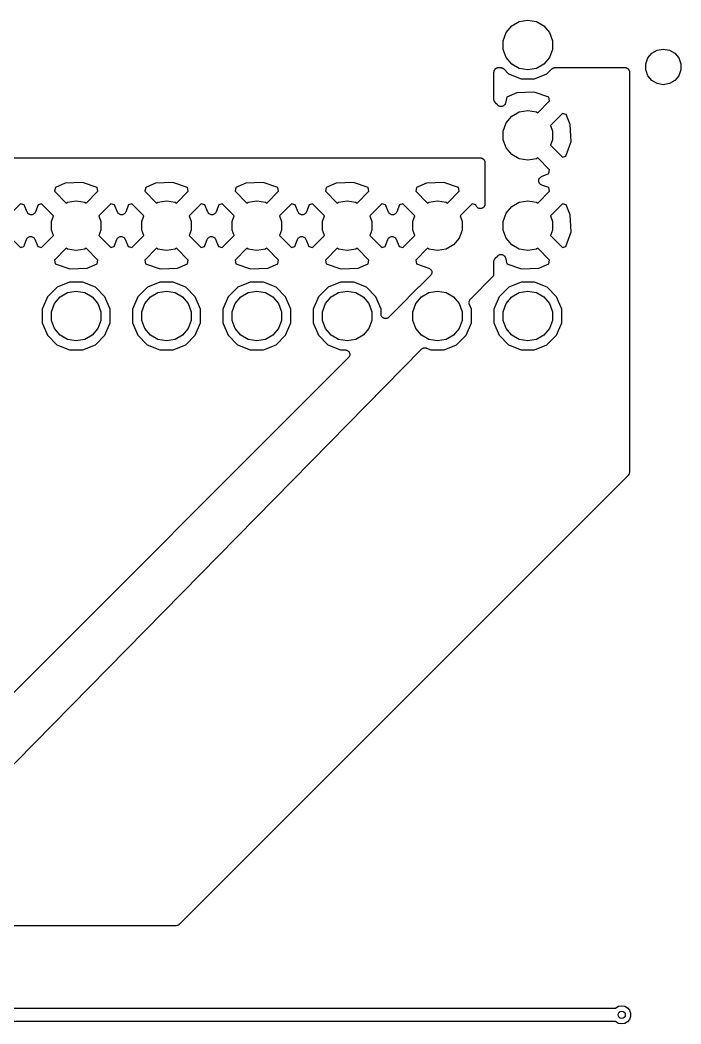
# Model space of a CAD drawing. Extents: x 25 to 346, y -457 to -16.
# Drawn here: x 88.28 to 106.86, y -402.81 to -374.58 of the extents above; entities that cross this region are included whole.
import ezdxf

# ---------------------------------------------------------------- set-up
doc = ezdxf.new("R2010")
doc.units = 0
doc.header["$MEASUREMENT"] = 0
doc.layers.add('BLACK', color=7, linetype='CONTINUOUS')

msp = doc.modelspace()

# ---------------------------------------------------------------- linework, layer by layer
at = {"layer": 'Black'}
for p, q in [((101.945, -374.934), (102.102, -374.748)), ((102.102, -374.748), (102.313, -374.626)), ((102.313, -374.626), (102.552, -374.584)), ((102.552, -374.584), (102.792, -374.626)), ((102.792, -374.626), (103.003, -374.748)), ((103.003, -374.748), (103.16, -374.934)), ((101.862, -375.163), (101.945, -374.934)), ((103.16, -374.934), (103.243, -375.163)), ((101.862, -375.407), (101.862, -375.163)), ((103.243, -375.163), (103.243, -375.407)), ((106.191, -375.428), (106.362, -375.398)), ((106.362, -375.398), (106.534, -375.428)), ((101.945, -375.636), (101.862, -375.407)), ((102.102, -375.822), (101.945, -375.636)), ((103.16, -375.636), (103.003, -375.822)), ((103.243, -375.407), (103.16, -375.636)), ((105.868, -375.813), (105.928, -375.649)), ((105.928, -375.649), (106.04, -375.516)), ((106.04, -375.516), (106.191, -375.428)), ((106.534, -375.428), (106.685, -375.516)), ((106.685, -375.516), (106.797, -375.649)), ((106.797, -375.649), (106.857, -375.813)), ((101.624, -375.975), (101.63, -375.965)), ((101.63, -375.965), (101.638, -375.958)), ((101.638, -375.958), (101.645, -375.95)), ((101.645, -375.95), (101.655, -375.944)), ((101.655, -375.944), (101.663, -375.937)), ((101.663, -375.937), (101.674, -375.933)), ((101.674, -375.933), (101.684, -375.928)), ((101.684, -375.928), (101.695, -375.926)), ((101.695, -375.926), (101.705, -375.922)), ((101.705, -375.922), (101.716, -375.922)), ((101.716, -375.922), (101.727, -375.92)), ((101.727, -375.92), (101.788, -375.92)), ((101.788, -375.92), (101.793, -375.921)), ((101.793, -375.921), (101.799, -375.92)), ((101.799, -375.92), (101.815, -375.925)), ((101.815, -375.925), (101.831, -375.928)), ((101.831, -375.928), (101.836, -375.93)), ((101.836, -375.93), (101.842, -375.932)), ((101.842, -375.932), (101.855, -375.941)), ((101.855, -375.941), (101.869, -375.95)), ((101.869, -375.95), (101.873, -375.954)), ((101.873, -375.954), (101.878, -375.957)), ((101.878, -375.957), (102.012, -376.092)), ((102.313, -375.944), (102.102, -375.822)), ((102.552, -375.986), (102.313, -375.944)), ((102.792, -375.944), (102.552, -375.986)), ((103.003, -375.822), (102.792, -375.944)), ((103.091, -376.093), (103.227, -375.957)), ((103.227, -375.957), (103.232, -375.954)), ((103.232, -375.954), (103.236, -375.95)), ((103.236, -375.95), (103.25, -375.941)), ((103.25, -375.941), (103.264, -375.932)), ((103.264, -375.932), (103.269, -375.93)), ((103.269, -375.93), (103.274, -375.928)), ((103.274, -375.928), (103.29, -375.925)), ((103.29, -375.925), (103.306, -375.92)), ((103.306, -375.92), (103.312, -375.921)), ((103.312, -375.921), (103.317, -375.92)), ((103.317, -375.92), (105.283, -375.92)), ((105.283, -375.92), (105.294, -375.922)), ((105.294, -375.922), (105.305, -375.922)), ((105.305, -375.922), (105.315, -375.926)), ((105.315, -375.926), (105.326, -375.928)), ((105.326, -375.928), (105.336, -375.933)), ((105.336, -375.933), (105.346, -375.937)), ((105.346, -375.937), (105.355, -375.944)), ((105.355, -375.944), (105.365, -375.95)), ((105.365, -375.95), (105.372, -375.958)), ((105.372, -375.958), (105.38, -375.965)), ((105.38, -375.965), (105.386, -375.975)), ((105.868, -375.987), (105.868, -375.813)), ((106.857, -375.813), (106.857, -375.987)), ((101.6, -376.047), (101.602, -376.036)), ((101.6, -376.82), (101.6, -376.047)), ((101.602, -376.025), (101.606, -376.015)), ((101.602, -376.036), (101.602, -376.025)), ((101.606, -376.015), (101.608, -376.004)), ((101.608, -376.004), (101.613, -375.994)), ((101.613, -375.994), (101.617, -375.983)), ((101.617, -375.983), (101.624, -375.975)), ((102.012, -376.092), (102.362, -376.237)), ((102.362, -376.237), (102.741, -376.238)), ((102.741, -376.238), (103.091, -376.093)), ((105.386, -375.975), (105.393, -375.983)), ((105.393, -375.983), (105.397, -375.994)), ((105.397, -375.994), (105.402, -376.004)), ((105.402, -376.004), (105.404, -376.015)), ((105.404, -376.015), (105.408, -376.025)), ((105.408, -376.025), (105.408, -376.036)), ((105.408, -376.036), (105.41, -376.047)), ((105.41, -376.047), (105.41, -387.297)), ((105.928, -376.151), (105.868, -375.987)), ((106.04, -376.284), (105.928, -376.151)), ((106.797, -376.151), (106.685, -376.284)), ((106.857, -375.987), (106.797, -376.151)), ((106.191, -376.372), (106.04, -376.284)), ((106.362, -376.402), (106.191, -376.372)), ((106.534, -376.372), (106.362, -376.402)), ((106.685, -376.284), (106.534, -376.372)), ((101.966, -376.748), (101.921, -376.923)), ((102.244, -376.633), (101.966, -376.748)), ((102.727, -376.607), (102.244, -376.633)), ((103.14, -376.753), (102.727, -376.607)), ((103.166, -376.853), (103.14, -376.753)), ((101.601, -376.825), (101.6, -376.82)), ((101.6, -376.831), (101.601, -376.825)), ((101.605, -376.847), (101.6, -376.831)), ((101.608, -376.863), (101.605, -376.847)), ((101.61, -376.868), (101.608, -376.863)), ((101.612, -376.874), (101.61, -376.868)), ((101.621, -376.887), (101.612, -376.874)), ((101.63, -376.902), (101.621, -376.887)), ((101.634, -376.905), (101.63, -376.902)), ((101.637, -376.91), (101.634, -376.905)), ((101.708, -376.981), (101.637, -376.91)), ((101.709, -376.981), (101.708, -376.981)), ((101.708, -376.981), (101.708, -376.981)), ((101.726, -376.993), (101.709, -376.981)), ((101.744, -377.006), (101.726, -376.993)), ((101.745, -377.006), (101.744, -377.006)), ((101.766, -377.012), (101.745, -377.006)), ((101.745, -377.006), (101.745, -377.006)), ((101.787, -377.017), (101.766, -377.012)), ((101.788, -377.017), (101.787, -377.017)), ((101.787, -377.017), (101.787, -377.017)), ((101.809, -377.015), (101.788, -377.017)), ((101.831, -377.013), (101.809, -377.015)), ((101.832, -377.013), (101.831, -377.013)), ((101.831, -377.013), (101.831, -377.013)), ((101.851, -377.004), (101.832, -377.013)), ((101.871, -376.995), (101.851, -377.004)), ((101.887, -376.979), (101.871, -376.994)), ((101.871, -376.994), (101.871, -376.995)), ((101.871, -376.995), (101.871, -376.995)), ((101.902, -376.964), (101.887, -376.979)), ((101.911, -376.943), (101.902, -376.963)), ((101.902, -376.963), (101.902, -376.963)), ((101.902, -376.963), (101.902, -376.964)), ((101.921, -376.924), (101.911, -376.943)), ((101.921, -376.923), (101.921, -376.923)), ((101.921, -376.923), (101.921, -376.924)), ((102.83, -377.188), (103.166, -376.853)), ((101.945, -377.474), (102.102, -377.288)), ((102.102, -377.288), (102.313, -377.166)), ((102.313, -377.166), (102.552, -377.124)), ((102.552, -377.124), (102.792, -377.166)), ((102.792, -377.166), (102.83, -377.188)), ((103.525, -377.212), (103.187, -377.55)), ((103.629, -377.239), (103.525, -377.212)), ((103.744, -377.516), (103.629, -377.239)), ((101.862, -377.703), (101.945, -377.474)), ((103.187, -377.55), (103.243, -377.703)), ((103.77, -377.999), (103.744, -377.516)), ((101.862, -377.947), (101.862, -377.703)), ((103.243, -377.703), (103.243, -377.947)), ((101.945, -378.176), (101.862, -377.947)), ((102.102, -378.362), (101.945, -378.176)), ((103.243, -377.947), (103.187, -378.1)), ((103.187, -378.1), (103.525, -378.438)), ((103.625, -378.412), (103.77, -377.999)), ((75.3771, -378.46), (101.219, -378.46)), ((101.219, -378.46), (101.23, -378.462)), ((101.23, -378.462), (101.241, -378.462)), ((101.241, -378.462), (101.251, -378.466)), ((101.251, -378.466), (101.262, -378.468)), ((101.262, -378.468), (101.272, -378.473)), ((101.272, -378.473), (101.282, -378.477)), ((101.282, -378.477), (101.291, -378.484)), ((101.291, -378.484), (101.301, -378.49)), ((101.301, -378.49), (101.308, -378.498)), ((101.308, -378.498), (101.316, -378.505)), ((101.316, -378.505), (101.322, -378.515)), ((102.313, -378.484), (102.102, -378.362)), ((102.552, -378.526), (102.313, -378.484)), ((102.792, -378.484), (102.552, -378.526)), ((102.83, -378.462), (102.792, -378.484)), ((103.166, -378.797), (102.83, -378.462)), ((103.525, -378.438), (103.625, -378.412)), ((101.322, -378.515), (101.329, -378.523)), ((101.329, -378.523), (101.333, -378.534)), ((101.333, -378.534), (101.338, -378.544)), ((101.338, -378.544), (101.34, -378.555)), ((101.34, -378.555), (101.344, -378.565)), ((101.344, -378.565), (101.344, -378.576)), ((101.344, -378.576), (101.346, -378.587)), ((101.346, -378.587), (101.346, -379.761)), ((102.859, -379.082), (102.865, -379.064)), ((102.865, -379.064), (102.871, -379.044)), ((102.871, -379.044), (102.873, -379.043)), ((102.873, -379.041), (102.886, -379.025)), ((102.873, -379.043), (102.873, -379.041)), ((102.886, -379.025), (102.898, -379.01)), ((102.898, -379.01), (102.9, -379.008)), ((102.9, -379.008), (102.901, -379.007)), ((102.901, -379.007), (102.918, -378.997)), ((102.918, -378.997), (102.935, -378.986)), ((102.935, -378.986), (103.139, -378.902)), ((103.139, -378.902), (103.166, -378.797)), ((89.2665, -379.288), (89.2392, -379.393)), ((89.5439, -379.173), (89.2665, -379.288)), ((90.0267, -379.147), (89.5439, -379.173)), ((90.4396, -379.293), (90.0267, -379.147)), ((90.4658, -379.393), (90.4396, -379.293)), ((91.8065, -379.288), (91.7792, -379.393)), ((92.0839, -379.173), (91.8065, -379.288)), ((92.5667, -379.147), (92.0839, -379.173)), ((92.9796, -379.293), (92.5667, -379.147)), ((93.0058, -379.393), (92.9796, -379.293)), ((94.3465, -379.288), (94.3192, -379.393)), ((94.6239, -379.173), (94.3465, -379.288)), ((95.1067, -379.147), (94.6239, -379.173)), ((95.5196, -379.293), (95.1067, -379.147)), ((95.5458, -379.393), (95.5196, -379.293)), ((96.8865, -379.288), (96.8592, -379.393)), ((97.1639, -379.173), (96.8865, -379.288)), ((97.6467, -379.147), (97.1639, -379.173)), ((98.0596, -379.293), (97.6467, -379.147)), ((98.0858, -379.393), (98.0596, -379.293)), ((99.4265, -379.288), (99.3992, -379.393)), ((99.7039, -379.173), (99.4265, -379.288)), ((100.187, -379.147), (99.7039, -379.173)), ((100.6, -379.293), (100.187, -379.147)), ((100.626, -379.393), (100.6, -379.293)), ((102.858, -379.087), (102.859, -379.085)), ((102.859, -379.107), (102.858, -379.087)), ((102.859, -379.085), (102.859, -379.082)), ((102.859, -379.127), (102.859, -379.107)), ((102.86, -379.129), (102.859, -379.127)), ((102.86, -379.131), (102.86, -379.129)), ((102.868, -379.149), (102.86, -379.131)), ((102.875, -379.168), (102.868, -379.149)), ((102.876, -379.169), (102.875, -379.168)), ((102.877, -379.171), (102.876, -379.169)), ((102.89, -379.186), (102.877, -379.171)), ((102.903, -379.201), (102.89, -379.186)), ((102.905, -379.202), (102.903, -379.201)), ((102.907, -379.204), (102.905, -379.202)), ((102.924, -379.213), (102.907, -379.204)), ((102.942, -379.223), (102.924, -379.213)), ((103.14, -379.293), (102.942, -379.223)), ((103.166, -379.393), (103.14, -379.293)), ((89.2392, -379.393), (89.5747, -379.728)), ((90.1303, -379.728), (90.4658, -379.393)), ((91.7792, -379.393), (92.1147, -379.728)), ((92.6703, -379.728), (93.0058, -379.393)), ((94.3192, -379.393), (94.6547, -379.728)), ((95.2103, -379.728), (95.5458, -379.393)), ((96.8592, -379.393), (97.1947, -379.728)), ((97.7503, -379.728), (98.0858, -379.393)), ((99.3992, -379.393), (99.7347, -379.728)), ((100.29, -379.728), (100.626, -379.393)), ((102.83, -379.728), (103.166, -379.393)), ((88.285, -379.752), (87.9471, -380.09)), ((88.3891, -379.779), (88.285, -379.752)), ((88.4733, -379.982), (88.3891, -379.779)), ((88.7801, -379.778), (88.7104, -379.976)), ((88.88, -379.752), (88.7801, -379.778)), ((89.2179, -380.09), (88.88, -379.752)), ((89.5747, -379.728), (89.6127, -379.706)), ((89.6127, -379.706), (89.8525, -379.664)), ((89.8525, -379.664), (90.0923, -379.706)), ((90.0923, -379.706), (90.1303, -379.728)), ((90.825, -379.752), (90.4871, -380.09)), ((90.9291, -379.779), (90.825, -379.752)), ((91.0133, -379.982), (90.9291, -379.779)), ((91.3201, -379.778), (91.2504, -379.976)), ((91.42, -379.752), (91.3201, -379.778)), ((91.7579, -380.09), (91.42, -379.752)), ((92.1147, -379.728), (92.1527, -379.706)), ((92.1527, -379.706), (92.3925, -379.664)), ((92.3925, -379.664), (92.6323, -379.706)), ((92.6323, -379.706), (92.6703, -379.728)), ((93.365, -379.752), (93.0271, -380.09)), ((93.4691, -379.779), (93.365, -379.752)), ((93.5533, -379.982), (93.4691, -379.779)), ((93.8601, -379.778), (93.7904, -379.976)), ((93.96, -379.752), (93.8601, -379.778)), ((94.2979, -380.09), (93.96, -379.752)), ((94.6547, -379.728), (94.6927, -379.706)), ((94.6927, -379.706), (94.9325, -379.664)), ((94.9325, -379.664), (95.1723, -379.706)), ((95.1723, -379.706), (95.2103, -379.728)), ((95.905, -379.752), (95.5671, -380.09)), ((96.0091, -379.779), (95.905, -379.752)), ((96.0933, -379.982), (96.0091, -379.779)), ((96.4001, -379.778), (96.3304, -379.976)), ((96.5, -379.752), (96.4001, -379.778)), ((96.8379, -380.09), (96.5, -379.752)), ((97.1947, -379.728), (97.2327, -379.706)), ((97.2327, -379.706), (97.4725, -379.664)), ((97.4725, -379.664), (97.7123, -379.706)), ((97.7123, -379.706), (97.7503, -379.728)), ((98.445, -379.752), (98.1071, -380.09)), ((98.5491, -379.779), (98.445, -379.752)), ((98.6333, -379.982), (98.5491, -379.779)), ((98.9401, -379.778), (98.8704, -379.976)), ((99.04, -379.752), (98.9401, -379.778)), ((99.3779, -380.09), (99.04, -379.752)), ((99.7347, -379.728), (99.7727, -379.706)), ((99.7727, -379.706), (100.012, -379.664)), ((100.012, -379.664), (100.252, -379.706)), ((100.252, -379.706), (100.29, -379.728)), ((100.985, -379.752), (100.647, -380.09)), ((101.089, -379.779), (100.985, -379.752)), ((101.102, -379.809), (101.089, -379.779)), ((101.112, -379.826), (101.102, -379.809)), ((101.122, -379.842), (101.112, -379.826)), ((101.124, -379.844), (101.122, -379.842)), ((101.125, -379.846), (101.124, -379.844)), ((101.141, -379.858), (101.125, -379.846)), ((101.155, -379.871), (101.141, -379.858)), ((101.158, -379.872), (101.155, -379.871)), ((101.16, -379.873), (101.158, -379.872)), ((101.179, -379.879), (101.16, -379.873)), ((101.197, -379.886), (101.179, -379.879)), ((101.2, -379.886), (101.197, -379.886)), ((101.202, -379.887), (101.2, -379.886)), ((101.222, -379.886), (101.202, -379.887)), ((101.241, -379.886), (101.222, -379.886)), ((101.244, -379.885), (101.241, -379.886)), ((101.246, -379.885), (101.244, -379.885)), ((101.264, -379.877), (101.246, -379.885)), ((101.282, -379.871), (101.264, -379.877)), ((101.285, -379.869), (101.282, -379.871)), ((101.287, -379.868), (101.285, -379.869)), ((101.301, -379.855), (101.287, -379.868)), ((101.316, -379.842), (101.301, -379.855)), ((101.318, -379.84), (101.316, -379.842)), ((101.32, -379.838), (101.318, -379.84)), ((101.329, -379.821), (101.32, -379.838)), ((101.338, -379.804), (101.329, -379.821)), ((101.339, -379.801), (101.338, -379.804)), ((101.34, -379.799), (101.339, -379.801)), ((101.343, -379.78), (101.34, -379.799)), ((101.346, -379.761), (101.343, -379.78)), ((101.945, -380.014), (102.102, -379.828)), ((102.102, -379.828), (102.313, -379.706)), ((102.313, -379.706), (102.552, -379.664)), ((102.552, -379.664), (102.792, -379.706)), ((102.792, -379.706), (102.83, -379.728)), ((103.525, -379.752), (103.187, -380.09)), ((103.629, -379.779), (103.525, -379.752)), ((103.744, -380.056), (103.629, -379.779)), ((88.484, -379.999), (88.4733, -379.982)), ((88.4942, -380.016), (88.484, -379.999)), ((88.4959, -380.018), (88.4942, -380.016)), ((88.497, -380.019), (88.4959, -380.018)), ((88.5129, -380.032), (88.497, -380.019)), ((88.5283, -380.044), (88.5129, -380.032)), ((88.5303, -380.045), (88.5283, -380.044)), ((88.532, -380.046), (88.5303, -380.045)), ((88.5511, -380.052), (88.532, -380.046)), ((88.5699, -380.059), (88.5511, -380.052)), ((88.572, -380.059), (88.5699, -380.059)), ((88.5741, -380.06), (88.572, -380.059)), ((88.594, -380.059), (88.5741, -380.06)), ((88.614, -380.058), (88.594, -380.059)), ((88.616, -380.058), (88.614, -380.058)), ((88.6181, -380.058), (88.616, -380.058)), ((88.6366, -380.05), (88.6181, -380.058)), ((88.6553, -380.043), (88.6366, -380.05)), ((88.6569, -380.042), (88.6553, -380.043)), ((88.6589, -380.041), (88.6569, -380.042)), ((88.6736, -380.027), (88.6589, -380.041)), ((88.6888, -380.014), (88.6736, -380.027)), ((88.6898, -380.012), (88.6888, -380.014)), ((88.6914, -380.011), (88.6898, -380.012)), ((88.7006, -379.993), (88.6914, -380.011)), ((88.7104, -379.976), (88.7006, -379.993)), ((89.162, -380.243), (89.2179, -380.09)), ((90.4871, -380.09), (90.543, -380.243)), ((91.024, -379.999), (91.0133, -379.982)), ((91.0342, -380.016), (91.024, -379.999)), ((91.0359, -380.018), (91.0342, -380.016)), ((91.037, -380.019), (91.0359, -380.018)), ((91.0529, -380.032), (91.037, -380.019)), ((91.0683, -380.044), (91.0529, -380.032)), ((91.0703, -380.045), (91.0683, -380.044)), ((91.072, -380.046), (91.0703, -380.045)), ((91.0911, -380.052), (91.072, -380.046)), ((91.1099, -380.059), (91.0911, -380.052)), ((91.112, -380.059), (91.1099, -380.059)), ((91.1141, -380.06), (91.112, -380.059)), ((91.134, -380.059), (91.1141, -380.06)), ((91.154, -380.058), (91.134, -380.059)), ((91.156, -380.058), (91.154, -380.058)), ((91.1581, -380.058), (91.156, -380.058)), ((91.1766, -380.05), (91.1581, -380.058)), ((91.1953, -380.043), (91.1766, -380.05)), ((91.1969, -380.042), (91.1953, -380.043)), ((91.1989, -380.041), (91.1969, -380.042)), ((91.2136, -380.027), (91.1989, -380.041)), ((91.2288, -380.014), (91.2136, -380.027)), ((91.2298, -380.012), (91.2288, -380.014)), ((91.2314, -380.011), (91.2298, -380.012)), ((91.2406, -379.993), (91.2314, -380.011)), ((91.2504, -379.976), (91.2406, -379.993)), ((91.702, -380.243), (91.7579, -380.09)), ((93.0271, -380.09), (93.083, -380.243)), ((93.564, -379.999), (93.5533, -379.982)), ((93.5742, -380.016), (93.564, -379.999)), ((93.5759, -380.018), (93.5742, -380.016)), ((93.577, -380.019), (93.5759, -380.018)), ((93.5929, -380.032), (93.577, -380.019)), ((93.6083, -380.044), (93.5929, -380.032)), ((93.6103, -380.045), (93.6083, -380.044)), ((93.612, -380.046), (93.6103, -380.045)), ((93.6311, -380.052), (93.612, -380.046)), ((93.6499, -380.059), (93.6311, -380.052)), ((93.652, -380.059), (93.6499, -380.059)), ((93.6541, -380.06), (93.652, -380.059)), ((93.674, -380.059), (93.6541, -380.06)), ((93.694, -380.058), (93.674, -380.059)), ((93.696, -380.058), (93.694, -380.058)), ((93.6981, -380.058), (93.696, -380.058)), ((93.7166, -380.05), (93.6981, -380.058)), ((93.7353, -380.043), (93.7166, -380.05)), ((93.7369, -380.042), (93.7353, -380.043)), ((93.7389, -380.041), (93.7369, -380.042)), ((93.7536, -380.027), (93.7389, -380.041)), ((93.7688, -380.014), (93.7536, -380.027)), ((93.7698, -380.012), (93.7688, -380.014)), ((93.7714, -380.011), (93.7698, -380.012)), ((93.7806, -379.993), (93.7714, -380.011)), ((93.7904, -379.976), (93.7806, -379.993)), ((94.242, -380.243), (94.2979, -380.09)), ((95.5671, -380.09), (95.623, -380.243)), ((96.104, -379.999), (96.0933, -379.982)), ((96.1142, -380.016), (96.104, -379.999)), ((96.1159, -380.018), (96.1142, -380.016)), ((96.117, -380.019), (96.1159, -380.018)), ((96.1329, -380.032), (96.117, -380.019)), ((96.1483, -380.044), (96.1329, -380.032)), ((96.1503, -380.045), (96.1483, -380.044)), ((96.152, -380.046), (96.1503, -380.045)), ((96.1711, -380.052), (96.152, -380.046)), ((96.1899, -380.059), (96.1711, -380.052)), ((96.192, -380.059), (96.1899, -380.059)), ((96.1941, -380.06), (96.192, -380.059)), ((96.214, -380.059), (96.1941, -380.06)), ((96.234, -380.058), (96.214, -380.059)), ((96.236, -380.058), (96.234, -380.058)), ((96.2381, -380.058), (96.236, -380.058)), ((96.2566, -380.05), (96.2381, -380.058)), ((96.2753, -380.043), (96.2566, -380.05)), ((96.2769, -380.042), (96.2753, -380.043)), ((96.2789, -380.041), (96.2769, -380.042)), ((96.2936, -380.027), (96.2789, -380.041)), ((96.3088, -380.014), (96.2936, -380.027)), ((96.3098, -380.012), (96.3088, -380.014)), ((96.3114, -380.011), (96.3098, -380.012)), ((96.3206, -379.993), (96.3114, -380.011)), ((96.3304, -379.976), (96.3206, -379.993)), ((96.782, -380.243), (96.8379, -380.09)), ((98.1071, -380.09), (98.163, -380.243)), ((98.644, -379.999), (98.6333, -379.982)), ((98.6542, -380.016), (98.644, -379.999)), ((98.6559, -380.018), (98.6542, -380.016)), ((98.657, -380.019), (98.6559, -380.018)), ((98.6729, -380.032), (98.657, -380.019)), ((98.6883, -380.044), (98.6729, -380.032)), ((98.6903, -380.045), (98.6883, -380.044)), ((98.692, -380.046), (98.6903, -380.045)), ((98.7111, -380.052), (98.692, -380.046)), ((98.7299, -380.059), (98.7111, -380.052)), ((98.732, -380.059), (98.7299, -380.059)), ((98.7341, -380.06), (98.732, -380.059)), ((98.754, -380.059), (98.7341, -380.06)), ((98.774, -380.058), (98.754, -380.059)), ((98.776, -380.058), (98.774, -380.058)), ((98.7781, -380.058), (98.776, -380.058)), ((98.7966, -380.05), (98.7781, -380.058)), ((98.8153, -380.043), (98.7966, -380.05)), ((98.8169, -380.042), (98.8153, -380.043)), ((98.8189, -380.041), (98.8169, -380.042)), ((98.8336, -380.027), (98.8189, -380.041)), ((98.8488, -380.014), (98.8336, -380.027)), ((98.8498, -380.012), (98.8488, -380.014)), ((98.8514, -380.011), (98.8498, -380.012)), ((98.8606, -379.993), (98.8514, -380.011)), ((98.8704, -379.976), (98.8606, -379.993)), ((99.322, -380.243), (99.3779, -380.09)), ((100.647, -380.09), (100.703, -380.243)), ((101.862, -380.243), (101.945, -380.014)), ((103.187, -380.09), (103.243, -380.243)), ((103.77, -380.539), (103.744, -380.056)), ((89.162, -380.487), (89.162, -380.243)), ((90.543, -380.243), (90.543, -380.487)), ((91.702, -380.487), (91.702, -380.243)), ((93.083, -380.243), (93.083, -380.487)), ((94.242, -380.487), (94.242, -380.243)), ((95.623, -380.243), (95.623, -380.487)), ((96.782, -380.487), (96.782, -380.243)), ((98.163, -380.243), (98.163, -380.487)), ((99.322, -380.487), (99.322, -380.243)), ((100.703, -380.243), (100.703, -380.487)), ((101.862, -380.487), (101.862, -380.243)), ((103.243, -380.243), (103.243, -380.487)), ((87.9471, -380.64), (88.285, -380.978)), ((88.3849, -380.952), (88.4546, -380.754)), ((88.4546, -380.754), (88.4644, -380.737)), ((88.4644, -380.737), (88.4736, -380.719)), ((88.4736, -380.719), (88.4752, -380.718)), ((88.4752, -380.718), (88.4762, -380.716)), ((88.4762, -380.716), (88.4914, -380.703)), ((88.4914, -380.703), (88.5061, -380.689)), ((88.5061, -380.689), (88.5081, -380.688)), ((88.5081, -380.688), (88.5097, -380.687)), ((88.5097, -380.687), (88.5284, -380.68)), ((88.5284, -380.68), (88.5469, -380.672)), ((88.5469, -380.672), (88.549, -380.672)), ((88.549, -380.672), (88.551, -380.672)), ((88.551, -380.672), (88.571, -380.671)), ((88.571, -380.671), (88.5909, -380.67)), ((88.5909, -380.67), (88.593, -380.671)), ((88.593, -380.671), (88.5951, -380.671)), ((88.5951, -380.671), (88.614, -380.678)), ((88.614, -380.678), (88.633, -380.684)), ((88.633, -380.684), (88.6347, -380.685)), ((88.6347, -380.685), (88.6367, -380.686)), ((88.6367, -380.686), (88.6521, -380.698)), ((88.6521, -380.698), (88.668, -380.711)), ((88.668, -380.711), (88.6691, -380.712)), ((88.6691, -380.712), (88.6708, -380.714)), ((88.6708, -380.714), (88.6809, -380.731)), ((88.6809, -380.731), (88.6917, -380.748)), ((88.6917, -380.748), (88.7759, -380.951)), ((88.88, -380.978), (89.2179, -380.64)), ((89.2179, -380.64), (89.162, -380.487)), ((90.543, -380.487), (90.4871, -380.64)), ((90.4871, -380.64), (90.825, -380.978)), ((90.9249, -380.952), (90.9946, -380.754)), ((90.9946, -380.754), (91.0044, -380.737)), ((91.0044, -380.737), (91.0136, -380.719)), ((91.0136, -380.719), (91.0152, -380.718)), ((91.0152, -380.718), (91.0162, -380.716)), ((91.0162, -380.716), (91.0314, -380.703)), ((91.0314, -380.703), (91.0461, -380.689)), ((91.0461, -380.689), (91.0481, -380.688)), ((91.0481, -380.688), (91.0497, -380.687)), ((91.0497, -380.687), (91.0684, -380.68)), ((91.0684, -380.68), (91.0869, -380.672)), ((91.0869, -380.672), (91.089, -380.672)), ((91.089, -380.672), (91.091, -380.672)), ((91.091, -380.672), (91.111, -380.671)), ((91.111, -380.671), (91.1309, -380.67)), ((91.1309, -380.67), (91.133, -380.671)), ((91.133, -380.671), (91.1351, -380.671)), ((91.1351, -380.671), (91.154, -380.678)), ((91.154, -380.678), (91.173, -380.684)), ((91.173, -380.684), (91.1747, -380.685)), ((91.1747, -380.685), (91.1767, -380.686)), ((91.1767, -380.686), (91.1921, -380.698)), ((91.1921, -380.698), (91.208, -380.711)), ((91.208, -380.711), (91.2091, -380.712)), ((91.2091, -380.712), (91.2108, -380.714)), ((91.2108, -380.714), (91.2209, -380.731)), ((91.2209, -380.731), (91.2317, -380.748)), ((91.2317, -380.748), (91.3159, -380.951)), ((91.42, -380.978), (91.7579, -380.64)), ((91.7579, -380.64), (91.702, -380.487)), ((93.083, -380.487), (93.0271, -380.64)), ((93.0271, -380.64), (93.365, -380.978)), ((93.4649, -380.952), (93.5346, -380.754)), ((93.5346, -380.754), (93.5444, -380.737)), ((93.5444, -380.737), (93.5536, -380.719)), ((93.5536, -380.719), (93.5552, -380.718)), ((93.5552, -380.718), (93.5562, -380.716)), ((93.5562, -380.716), (93.5714, -380.703)), ((93.5714, -380.703), (93.5861, -380.689)), ((93.5861, -380.689), (93.5881, -380.688)), ((93.5881, -380.688), (93.5897, -380.687)), ((93.5897, -380.687), (93.6084, -380.68)), ((93.6084, -380.68), (93.6269, -380.672)), ((93.6269, -380.672), (93.629, -380.672)), ((93.629, -380.672), (93.631, -380.672)), ((93.631, -380.672), (93.651, -380.671)), ((93.651, -380.671), (93.6709, -380.67)), ((93.6709, -380.67), (93.673, -380.671)), ((93.673, -380.671), (93.6751, -380.671)), ((93.6751, -380.671), (93.694, -380.678)), ((93.694, -380.678), (93.713, -380.684)), ((93.713, -380.684), (93.7147, -380.685)), ((93.7147, -380.685), (93.7167, -380.686)), ((93.7167, -380.686), (93.7321, -380.698)), ((93.7321, -380.698), (93.748, -380.711)), ((93.748, -380.711), (93.7491, -380.712)), ((93.7491, -380.712), (93.7508, -380.714)), ((93.7508, -380.714), (93.7609, -380.731)), ((93.7609, -380.731), (93.7717, -380.748)), ((93.7717, -380.748), (93.8559, -380.951)), ((93.96, -380.978), (94.2979, -380.64)), ((94.2979, -380.64), (94.242, -380.487)), ((95.623, -380.487), (95.5671, -380.64)), ((95.5671, -380.64), (95.905, -380.978)), ((96.0049, -380.952), (96.0746, -380.754)), ((96.0746, -380.754), (96.0844, -380.737)), ((96.0844, -380.737), (96.0936, -380.719)), ((96.0936, -380.719), (96.0952, -380.718)), ((96.0952, -380.718), (96.0962, -380.716)), ((96.0962, -380.716), (96.1114, -380.703)), ((96.1114, -380.703), (96.1261, -380.689)), ((96.1261, -380.689), (96.1281, -380.688)), ((96.1281, -380.688), (96.1297, -380.687)), ((96.1297, -380.687), (96.1484, -380.68)), ((96.1484, -380.68), (96.1669, -380.672)), ((96.1669, -380.672), (96.169, -380.672)), ((96.169, -380.672), (96.171, -380.672)), ((96.171, -380.672), (96.191, -380.671)), ((96.191, -380.671), (96.2109, -380.67)), ((96.2109, -380.67), (96.213, -380.671)), ((96.213, -380.671), (96.2151, -380.671)), ((96.2151, -380.671), (96.234, -380.678)), ((96.234, -380.678), (96.253, -380.684)), ((96.253, -380.684), (96.2547, -380.685)), ((96.2547, -380.685), (96.2567, -380.686)), ((96.2567, -380.686), (96.2721, -380.698)), ((96.2721, -380.698), (96.288, -380.711)), ((96.288, -380.711), (96.2891, -380.712)), ((96.2891, -380.712), (96.2908, -380.714)), ((96.2908, -380.714), (96.3009, -380.731)), ((96.3009, -380.731), (96.3117, -380.748)), ((96.3117, -380.748), (96.3959, -380.951)), ((96.5, -380.978), (96.8379, -380.64)), ((96.8379, -380.64), (96.782, -380.487)), ((98.163, -380.487), (98.1071, -380.64)), ((98.1071, -380.64), (98.445, -380.978)), ((98.5449, -380.952), (98.6146, -380.754)), ((98.6146, -380.754), (98.6244, -380.737)), ((98.6244, -380.737), (98.6336, -380.719)), ((98.6336, -380.719), (98.6352, -380.718)), ((98.6352, -380.718), (98.6362, -380.716)), ((98.6362, -380.716), (98.6514, -380.703)), ((98.6514, -380.703), (98.6661, -380.689)), ((98.6661, -380.689), (98.6681, -380.688)), ((98.6681, -380.688), (98.6697, -380.687)), ((98.6697, -380.687), (98.6884, -380.68)), ((98.6884, -380.68), (98.7069, -380.672)), ((98.7069, -380.672), (98.709, -380.672)), ((98.709, -380.672), (98.711, -380.672)), ((98.711, -380.672), (98.731, -380.671)), ((98.731, -380.671), (98.7509, -380.67)), ((98.7509, -380.67), (98.753, -380.671)), ((98.753, -380.671), (98.7551, -380.671)), ((98.7551, -380.671), (98.774, -380.678)), ((98.774, -380.678), (98.793, -380.684)), ((98.793, -380.684), (98.7947, -380.685)), ((98.7947, -380.685), (98.7967, -380.686)), ((98.7967, -380.686), (98.8121, -380.698)), ((98.8121, -380.698), (98.828, -380.711)), ((98.828, -380.711), (98.8291, -380.712)), ((98.8291, -380.712), (98.8308, -380.714)), ((98.8308, -380.714), (98.8409, -380.731)), ((98.8409, -380.731), (98.8517, -380.748)), ((98.8517, -380.748), (98.9359, -380.951)), ((99.04, -380.978), (99.3779, -380.64)), ((99.3779, -380.64), (99.322, -380.487)), ((100.62, -380.716), (100.463, -380.902)), ((100.703, -380.487), (100.62, -380.716)), ((101.945, -380.716), (101.862, -380.487)), ((102.102, -380.902), (101.945, -380.716)), ((103.243, -380.487), (103.187, -380.64)), ((103.187, -380.64), (103.525, -380.978)), ((103.625, -380.952), (103.77, -380.539)), ((88.285, -380.978), (88.3849, -380.952)), ((88.7759, -380.951), (88.88, -380.978)), ((89.5747, -381.002), (89.2392, -381.337)), ((89.6127, -381.024), (89.5747, -381.002)), ((89.8525, -381.066), (89.6127, -381.024)), ((90.0923, -381.024), (89.8525, -381.066)), ((90.1303, -381.002), (90.0923, -381.024)), ((90.4658, -381.337), (90.1303, -381.002)), ((90.825, -380.978), (90.9249, -380.952)), ((91.3159, -380.951), (91.42, -380.978)), ((92.1147, -381.002), (91.7792, -381.337)), ((92.1527, -381.024), (92.1147, -381.002)), ((92.3925, -381.066), (92.1527, -381.024)), ((92.6323, -381.024), (92.3925, -381.066)), ((92.6703, -381.002), (92.6323, -381.024)), ((93.0058, -381.337), (92.6703, -381.002)), ((93.365, -380.978), (93.4649, -380.952)), ((93.8559, -380.951), (93.96, -380.978)), ((94.6547, -381.002), (94.3192, -381.337)), ((94.6927, -381.024), (94.6547, -381.002)), ((94.9325, -381.066), (94.6927, -381.024)), ((95.1723, -381.024), (94.9325, -381.066)), ((95.2103, -381.002), (95.1723, -381.024)), ((95.5458, -381.337), (95.2103, -381.002)), ((95.905, -380.978), (96.0049, -380.952)), ((96.3959, -380.951), (96.5, -380.978)), ((97.1947, -381.002), (96.8592, -381.337)), ((97.2327, -381.024), (97.1947, -381.002)), ((97.4725, -381.066), (97.2327, -381.024)), ((97.7123, -381.024), (97.4725, -381.066)), ((97.7503, -381.002), (97.7123, -381.024)), ((98.0858, -381.337), (97.7503, -381.002)), ((98.445, -380.978), (98.5449, -380.952)), ((98.9359, -380.951), (99.04, -380.978)), ((99.7347, -381.002), (99.3992, -381.337)), ((99.7727, -381.024), (99.7347, -381.002)), ((100.012, -381.066), (99.7727, -381.024)), ((100.252, -381.024), (100.012, -381.066)), ((100.463, -380.902), (100.252, -381.024)), ((102.313, -381.024), (102.102, -380.902)), ((102.552, -381.066), (102.313, -381.024)), ((102.792, -381.024), (102.552, -381.066)), ((102.83, -381.002), (102.792, -381.024)), ((103.166, -381.337), (102.83, -381.002)), ((103.525, -380.978), (103.625, -380.952)), ((101.605, -381.343), (101.608, -381.327)), ((101.608, -381.327), (101.61, -381.322)), ((101.61, -381.322), (101.612, -381.316)), ((101.612, -381.316), (101.621, -381.303)), ((101.621, -381.303), (101.63, -381.288)), ((101.63, -381.288), (101.634, -381.285)), ((101.634, -381.285), (101.637, -381.28)), ((101.637, -381.28), (101.708, -381.209)), ((101.708, -381.209), (101.708, -381.209)), ((101.708, -381.209), (101.709, -381.209)), ((101.709, -381.209), (101.726, -381.197)), ((101.726, -381.197), (101.744, -381.184)), ((101.744, -381.184), (101.745, -381.184)), ((101.745, -381.184), (101.766, -381.178)), ((101.745, -381.184), (101.745, -381.184)), ((101.766, -381.178), (101.787, -381.173)), ((101.787, -381.173), (101.787, -381.173)), ((101.787, -381.173), (101.788, -381.173)), ((101.788, -381.173), (101.809, -381.175)), ((101.809, -381.175), (101.831, -381.177)), ((101.831, -381.177), (101.831, -381.177)), ((101.831, -381.177), (101.832, -381.177)), ((101.832, -381.177), (101.851, -381.186)), ((101.851, -381.186), (101.871, -381.195)), ((101.871, -381.195), (101.871, -381.195)), ((101.871, -381.195), (101.871, -381.196)), ((101.871, -381.196), (101.887, -381.211)), ((101.887, -381.211), (101.902, -381.226)), ((101.902, -381.226), (101.902, -381.227)), ((101.902, -381.227), (101.902, -381.227)), ((101.902, -381.227), (101.911, -381.247)), ((101.911, -381.247), (101.921, -381.266)), ((101.921, -381.266), (101.921, -381.267)), ((101.921, -381.267), (101.921, -381.267)), ((101.921, -381.267), (101.965, -381.437)), ((89.2392, -381.337), (89.2654, -381.437)), ((89.2654, -381.437), (89.6783, -381.583)), ((89.6783, -381.583), (90.1611, -381.557)), ((90.1611, -381.557), (90.4385, -381.442)), ((90.4385, -381.442), (90.4658, -381.337)), ((91.7792, -381.337), (91.8054, -381.437)), ((91.8054, -381.437), (92.2183, -381.583)), ((92.2183, -381.583), (92.7011, -381.557)), ((92.7011, -381.557), (92.9785, -381.442)), ((92.9785, -381.442), (93.0058, -381.337)), ((94.3192, -381.337), (94.3454, -381.437)), ((94.3454, -381.437), (94.7583, -381.583)), ((94.7583, -381.583), (95.2411, -381.557)), ((95.2411, -381.557), (95.5185, -381.442)), ((95.5185, -381.442), (95.5458, -381.337)), ((96.8592, -381.337), (96.8854, -381.437)), ((96.8854, -381.437), (97.2983, -381.583)), ((97.2983, -381.583), (97.7811, -381.557)), ((97.7811, -381.557), (98.0585, -381.442)), ((98.0585, -381.442), (98.0858, -381.337)), ((99.3992, -381.337), (99.4254, -381.437)), ((99.4254, -381.437), (99.7686, -381.558)), ((99.7686, -381.558), (99.7836, -381.567)), ((99.7836, -381.567), (99.7992, -381.574)), ((99.7992, -381.574), (99.8027, -381.577)), ((99.8027, -381.577), (99.807, -381.58)), ((99.807, -381.58), (99.8182, -381.593)), ((99.8182, -381.593), (99.8304, -381.605)), ((99.8304, -381.605), (99.8325, -381.61)), ((99.8325, -381.61), (99.8357, -381.613)), ((99.8357, -381.613), (99.8418, -381.629)), ((101.6, -381.359), (101.605, -381.343)), ((101.601, -381.365), (101.6, -381.359)), ((101.6, -381.37), (101.601, -381.365)), ((101.6, -381.75), (101.6, -381.37)), ((101.965, -381.437), (102.378, -381.583)), ((102.378, -381.583), (102.861, -381.557)), ((102.861, -381.557), (103.139, -381.442)), ((103.139, -381.442), (103.166, -381.337)), ((99.8162, -381.768), (99.5142, -382.07)), ((99.8261, -381.754), (99.8162, -381.768)), ((99.8371, -381.74), (99.8261, -381.754)), ((99.8387, -381.736), (99.8371, -381.74)), ((99.8415, -381.732), (99.8387, -381.736)), ((99.846, -381.715), (99.8415, -381.732)), ((99.8418, -381.629), (99.8491, -381.645)), ((99.8517, -381.699), (99.846, -381.715)), ((99.8491, -381.645), (99.8495, -381.65)), ((99.8495, -381.65), (99.8512, -381.655)), ((99.8512, -381.655), (99.8514, -381.672)), ((99.8514, -381.672), (99.8529, -381.689)), ((99.8529, -381.689), (99.8516, -381.694)), ((99.8516, -381.694), (99.8517, -381.699)), ((100.934, -382.44), (101.591, -381.771)), ((101.591, -381.771), (101.598, -381.76)), ((101.598, -381.76), (101.6, -381.75)), ((89.3137, -382.097), (89.0455, -382.365)), ((89.6639, -381.952), (89.3137, -382.097)), ((90.0428, -381.953), (89.6639, -381.952)), ((90.3928, -382.098), (90.0428, -381.953)), ((90.6605, -382.366), (90.3928, -382.098)), ((91.8537, -382.097), (91.5855, -382.365)), ((92.2039, -381.952), (91.8537, -382.097)), ((92.5828, -381.953), (92.2039, -381.952)), ((92.9328, -382.098), (92.5828, -381.953)), ((93.2005, -382.366), (92.9328, -382.098)), ((94.3937, -382.097), (94.1255, -382.365)), ((94.7439, -381.952), (94.3937, -382.097)), ((95.1228, -381.953), (94.7439, -381.952)), ((95.4728, -382.098), (95.1228, -381.953)), ((95.7405, -382.366), (95.4728, -382.098)), ((96.9337, -382.097), (96.6655, -382.365)), ((97.2839, -381.952), (96.9337, -382.097)), ((97.6628, -381.953), (97.2839, -381.952)), ((98.0128, -382.098), (97.6628, -381.953)), ((98.2805, -382.366), (98.0128, -382.098)), ((99.4741, -382.097), (99.2055, -382.365)), ((99.4753, -382.096), (99.4741, -382.097)), ((99.4781, -382.095), (99.4753, -382.096)), ((99.4939, -382.084), (99.4781, -382.095)), ((99.5101, -382.074), (99.4939, -382.084)), ((99.5119, -382.071), (99.5101, -382.074)), ((99.5142, -382.07), (99.5119, -382.071)), ((102.014, -382.097), (101.745, -382.365)), ((102.364, -381.952), (102.014, -382.097)), ((102.743, -381.953), (102.364, -381.952)), ((103.093, -382.098), (102.743, -381.953)), ((103.36, -382.366), (103.093, -382.098)), ((89.0455, -382.365), (88.9002, -382.715)), ((89.2453, -382.554), (89.4018, -382.368)), ((89.4018, -382.368), (89.6127, -382.246)), ((89.6127, -382.246), (89.8525, -382.204)), ((89.8525, -382.204), (90.0923, -382.246)), ((90.0923, -382.246), (90.3032, -382.368)), ((90.3032, -382.368), (90.4597, -382.554)), ((90.8052, -382.716), (90.6605, -382.366)), ((91.5855, -382.365), (91.4402, -382.715)), ((91.7853, -382.554), (91.9418, -382.368)), ((91.9418, -382.368), (92.1527, -382.246)), ((92.1527, -382.246), (92.3925, -382.204)), ((92.3925, -382.204), (92.6323, -382.246)), ((92.6323, -382.246), (92.8432, -382.368)), ((92.8432, -382.368), (92.9997, -382.554)), ((93.3452, -382.716), (93.2005, -382.366)), ((94.1255, -382.365), (93.9802, -382.715)), ((94.3253, -382.554), (94.4818, -382.368)), ((94.4818, -382.368), (94.6927, -382.246)), ((94.6927, -382.246), (94.9325, -382.204)), ((94.9325, -382.204), (95.1723, -382.246)), ((95.1723, -382.246), (95.3832, -382.368)), ((95.3832, -382.368), (95.5397, -382.554)), ((95.8852, -382.716), (95.7405, -382.366)), ((96.6655, -382.365), (96.5202, -382.715)), ((96.8653, -382.554), (97.0218, -382.368)), ((97.0218, -382.368), (97.2327, -382.246)), ((97.2327, -382.246), (97.4725, -382.204)), ((97.4725, -382.204), (97.7123, -382.246)), ((97.7123, -382.246), (97.9232, -382.368)), ((97.9232, -382.368), (98.0797, -382.554)), ((98.4252, -382.716), (98.2805, -382.366)), ((99.1779, -382.406), (98.6418, -382.942)), ((99.1795, -382.404), (99.1779, -382.406)), ((99.1816, -382.402), (99.1795, -382.404)), ((99.1921, -382.386), (99.1816, -382.402)), ((99.2032, -382.37), (99.1921, -382.386)), ((99.2039, -382.367), (99.2032, -382.37)), ((99.2054, -382.365), (99.2039, -382.367)), ((99.2055, -382.365), (99.2054, -382.365)), ((99.4053, -382.554), (99.5618, -382.368)), ((99.5618, -382.368), (99.7727, -382.246)), ((99.7727, -382.246), (100.012, -382.204)), ((100.012, -382.204), (100.252, -382.246)), ((100.252, -382.246), (100.463, -382.368)), ((100.463, -382.368), (100.62, -382.554)), ((100.918, -382.464), (100.924, -382.451)), ((100.924, -382.451), (100.93, -382.446)), ((100.93, -382.446), (100.934, -382.44)), ((101.745, -382.365), (101.6, -382.715)), ((101.945, -382.554), (102.102, -382.368)), ((102.102, -382.368), (102.313, -382.246)), ((102.313, -382.246), (102.552, -382.204)), ((102.552, -382.204), (102.792, -382.246)), ((102.792, -382.246), (103.003, -382.368)), ((103.003, -382.368), (103.16, -382.554)), ((103.505, -382.716), (103.36, -382.366)), ((88.9002, -382.715), (88.8998, -383.094)), ((89.162, -382.783), (89.2453, -382.554)), ((90.4597, -382.554), (90.543, -382.783)), ((90.8048, -383.095), (90.8052, -382.716)), ((91.4402, -382.715), (91.4398, -383.094)), ((91.702, -382.783), (91.7853, -382.554)), ((92.9997, -382.554), (93.083, -382.783)), ((93.3448, -383.095), (93.3452, -382.716)), ((93.9802, -382.715), (93.9798, -383.094)), ((94.242, -382.783), (94.3253, -382.554)), ((95.5397, -382.554), (95.623, -382.783)), ((95.8848, -383.095), (95.8852, -382.716)), ((96.5202, -382.715), (96.5198, -383.094)), ((96.782, -382.783), (96.8653, -382.554)), ((98.0797, -382.554), (98.163, -382.783)), ((98.425, -382.852), (98.4252, -382.716)), ((99.322, -382.783), (99.4053, -382.554)), ((100.62, -382.554), (100.703, -382.783)), ((100.898, -382.519), (100.902, -382.505)), ((100.899, -382.526), (100.898, -382.519)), ((100.898, -382.534), (100.899, -382.526)), ((100.901, -382.548), (100.898, -382.534)), ((100.903, -382.562), (100.901, -382.548)), ((100.902, -382.505), (100.904, -382.49)), ((100.906, -382.569), (100.903, -382.562)), ((100.904, -382.49), (100.907, -382.483)), ((100.908, -382.577), (100.906, -382.569)), ((100.907, -382.483), (100.909, -382.476)), ((100.965, -382.716), (100.908, -382.577)), ((100.909, -382.476), (100.918, -382.464)), ((100.965, -383.095), (100.965, -382.716)), ((101.6, -382.715), (101.6, -383.094)), ((101.862, -382.783), (101.945, -382.554)), ((103.16, -382.554), (103.243, -382.783)), ((103.505, -383.095), (103.505, -382.716)), ((89.162, -383.027), (89.162, -382.783)), ((90.543, -382.783), (90.543, -383.027)), ((91.702, -383.027), (91.702, -382.783)), ((93.083, -382.783), (93.083, -383.027)), ((94.242, -383.027), (94.242, -382.783)), ((95.623, -382.783), (95.623, -383.027)), ((96.782, -383.027), (96.782, -382.783)), ((98.163, -382.783), (98.163, -383.027)), ((98.4279, -382.869), (98.425, -382.852)), ((98.4294, -382.885), (98.4279, -382.869)), ((98.4317, -382.89), (98.4294, -382.885)), ((98.4327, -382.896), (98.4317, -382.89)), ((98.441, -382.91), (98.4327, -382.896)), ((98.448, -382.925), (98.441, -382.91)), ((98.4519, -382.929), (98.448, -382.925)), ((98.4547, -382.934), (98.4519, -382.929)), ((98.4674, -382.945), (98.4547, -382.934)), ((98.4792, -382.956), (98.4674, -382.945)), ((98.4842, -382.959), (98.4792, -382.956)), ((98.4885, -382.962), (98.4842, -382.959)), ((98.5041, -382.968), (98.4885, -382.962)), ((98.5192, -382.975), (98.5041, -382.968)), ((98.5247, -382.976), (98.5192, -382.975)), ((98.5299, -382.977), (98.5247, -382.976)), ((98.5465, -382.977), (98.5299, -382.977)), ((98.5631, -382.979), (98.5465, -382.977)), ((98.5685, -382.977), (98.5631, -382.979)), ((98.574, -382.977), (98.5685, -382.977)), ((98.5896, -382.972), (98.574, -382.977)), ((98.6057, -382.967), (98.5896, -382.972)), ((98.6103, -382.964), (98.6057, -382.967)), ((98.6155, -382.962), (98.6103, -382.964)), ((98.6282, -382.952), (98.6155, -382.962)), ((98.6418, -382.942), (98.6282, -382.952)), ((99.322, -383.027), (99.322, -382.783)), ((100.703, -382.783), (100.703, -383.027)), ((101.862, -383.027), (101.862, -382.783)), ((103.243, -382.783), (103.243, -383.027)), ((88.8998, -383.094), (89.0445, -383.444)), ((89.2453, -383.256), (89.162, -383.027)), ((89.4018, -383.442), (89.2453, -383.256)), ((90.4597, -383.256), (90.3032, -383.442)), ((90.543, -383.027), (90.4597, -383.256)), ((90.6595, -383.445), (90.8048, -383.095)), ((91.4398, -383.094), (91.5845, -383.444)), ((91.7853, -383.256), (91.702, -383.027)), ((91.9418, -383.442), (91.7853, -383.256)), ((92.9997, -383.256), (92.8432, -383.442)), ((93.083, -383.027), (92.9997, -383.256)), ((93.1995, -383.445), (93.3448, -383.095)), ((93.9798, -383.094), (94.1245, -383.444)), ((94.3253, -383.256), (94.242, -383.027)), ((94.4818, -383.442), (94.3253, -383.256)), ((95.5397, -383.256), (95.3832, -383.442)), ((95.623, -383.027), (95.5397, -383.256)), ((95.7395, -383.445), (95.8848, -383.095)), ((96.5198, -383.094), (96.6645, -383.444)), ((96.8653, -383.256), (96.782, -383.027)), ((97.0218, -383.442), (96.8653, -383.256)), ((98.0797, -383.256), (97.9232, -383.442)), ((98.163, -383.027), (98.0797, -383.256)), ((99.4053, -383.256), (99.322, -383.027)), ((99.5618, -383.442), (99.4053, -383.256)), ((100.62, -383.256), (100.463, -383.442)), ((100.703, -383.027), (100.62, -383.256)), ((100.82, -383.445), (100.965, -383.095)), ((101.6, -383.094), (101.745, -383.444)), ((101.945, -383.256), (101.862, -383.027)), ((102.102, -383.442), (101.945, -383.256)), ((103.16, -383.256), (103.003, -383.442)), ((103.243, -383.027), (103.16, -383.256)), ((103.36, -383.445), (103.505, -383.095)), ((89.0445, -383.444), (89.3122, -383.712)), ((89.6127, -383.564), (89.4018, -383.442)), ((89.8525, -383.606), (89.6127, -383.564)), ((90.0923, -383.564), (89.8525, -383.606)), ((90.3032, -383.442), (90.0923, -383.564)), ((90.3913, -383.713), (90.6595, -383.445)), ((91.5845, -383.444), (91.8522, -383.712)), ((92.1527, -383.564), (91.9418, -383.442)), ((92.3925, -383.606), (92.1527, -383.564)), ((92.6323, -383.564), (92.3925, -383.606)), ((92.8432, -383.442), (92.6323, -383.564)), ((92.9313, -383.713), (93.1995, -383.445)), ((94.1245, -383.444), (94.3922, -383.712)), ((94.6927, -383.564), (94.4818, -383.442)), ((94.9325, -383.606), (94.6927, -383.564)), ((95.1723, -383.564), (94.9325, -383.606)), ((95.3832, -383.442), (95.1723, -383.564)), ((95.4713, -383.713), (95.7395, -383.445)), ((96.6645, -383.444), (96.9322, -383.712)), ((97.2327, -383.564), (97.0218, -383.442)), ((97.4725, -383.606), (97.2327, -383.564)), ((97.7123, -383.564), (97.4725, -383.606)), ((97.9232, -383.442), (97.7123, -383.564)), ((99.7727, -383.564), (99.5618, -383.442)), ((100.012, -383.606), (99.7727, -383.564)), ((100.252, -383.564), (100.012, -383.606)), ((100.463, -383.442), (100.252, -383.564)), ((100.551, -383.713), (100.82, -383.445)), ((101.745, -383.444), (102.012, -383.712)), ((102.313, -383.564), (102.102, -383.442)), ((102.552, -383.606), (102.313, -383.564)), ((102.792, -383.564), (102.552, -383.606)), ((103.003, -383.442), (102.792, -383.564)), ((103.091, -383.713), (103.36, -383.445)), ((87.3848, -396.231), (99.5627, -383.836)), ((89.3122, -383.712), (89.6622, -383.857)), ((89.6622, -383.857), (90.0411, -383.858)), ((90.0411, -383.858), (90.3913, -383.713)), ((91.8522, -383.712), (92.2022, -383.857)), ((92.2022, -383.857), (92.5811, -383.858)), ((92.5811, -383.858), (92.9313, -383.713)), ((94.3922, -383.712), (94.7422, -383.857)), ((94.7422, -383.857), (95.1211, -383.858)), ((95.1211, -383.858), (95.4713, -383.713)), ((96.9322, -383.712), (97.2822, -383.857)), ((97.2822, -383.857), (97.42, -383.857)), ((97.42, -383.857), (97.4363, -383.86)), ((97.4363, -383.86), (97.4528, -383.862)), ((97.4528, -383.862), (97.4579, -383.864)), ((97.4579, -383.864), (97.4635, -383.865)), ((97.4635, -383.865), (97.4778, -383.873)), ((97.4778, -383.873), (97.4928, -383.88)), ((99.5627, -383.836), (99.57, -383.83)), ((99.57, -383.83), (99.5761, -383.824)), ((99.5761, -383.824), (99.5878, -383.818)), ((99.5878, -383.818), (99.5986, -383.81)), ((99.5986, -383.81), (99.6072, -383.808)), ((99.6072, -383.808), (99.6152, -383.804)), ((99.6152, -383.804), (99.6283, -383.802)), ((99.6283, -383.802), (99.6411, -383.798)), ((99.6411, -383.798), (99.65, -383.799)), ((99.65, -383.799), (99.6589, -383.798)), ((99.6589, -383.798), (99.6719, -383.801)), ((99.6719, -383.801), (99.6851, -383.802)), ((99.6851, -383.802), (99.6932, -383.805)), ((99.6932, -383.805), (99.702, -383.807)), ((99.702, -383.807), (99.8222, -383.857)), ((99.8222, -383.857), (100.201, -383.858)), ((100.201, -383.858), (100.551, -383.713)), ((102.012, -383.712), (102.362, -383.857)), ((102.362, -383.857), (102.741, -383.858)), ((102.741, -383.858), (103.091, -383.713)), ((97.5097, -384.074), (86.6512, -394.933)), ((97.4928, -383.88), (97.4968, -383.884)), ((97.4968, -383.884), (97.5017, -383.887)), ((97.5017, -383.887), (97.5123, -383.9)), ((97.5192, -384.061), (97.5097, -384.074)), ((97.5123, -383.9), (97.524, -383.912)), ((97.5299, -384.048), (97.5192, -384.061)), ((97.524, -383.912), (97.5264, -383.917)), ((97.5264, -383.917), (97.53, -383.921)), ((97.5318, -384.043), (97.5299, -384.048)), ((97.53, -383.921), (97.5356, -383.937)), ((97.535, -384.038), (97.5318, -384.043)), ((97.5393, -384.022), (97.535, -384.038)), ((97.5356, -383.937), (97.5426, -383.952)), ((97.545, -384.007), (97.5393, -384.022)), ((97.5426, -383.952), (97.5431, -383.957)), ((97.5431, -383.957), (97.545, -383.963)), ((97.545, -383.963), (97.545, -383.979)), ((97.545, -383.979), (97.5465, -383.996)), ((97.5465, -383.996), (97.545, -384.001)), ((97.545, -384.001), (97.545, -384.007)), ((105.373, -387.387), (92.7472, -400.013)), ((105.376, -387.383), (105.373, -387.387)), ((105.38, -387.379), (105.376, -387.383)), ((105.389, -387.365), (105.38, -387.379)), ((105.398, -387.351), (105.389, -387.365)), ((105.4, -387.346), (105.398, -387.351)), ((105.402, -387.341), (105.4, -387.346)), ((105.405, -387.324), (105.402, -387.341)), ((105.41, -387.308), (105.405, -387.324)), ((105.41, -387.297), (105.409, -387.303)), ((105.409, -387.303), (105.41, -387.308)), ((92.6574, -400.05), (75.057, -400.05)), ((92.6629, -400.049), (92.6574, -400.05)), ((92.6685, -400.05), (92.6629, -400.049)), ((92.6845, -400.045), (92.6685, -400.05)), ((92.7008, -400.042), (92.6845, -400.045)), ((92.7057, -400.04), (92.7008, -400.042)), ((92.7111, -400.038), (92.7057, -400.04)), ((92.7247, -400.029), (92.7111, -400.038)), ((92.739, -400.02), (92.7247, -400.029)), ((92.7426, -400.016), (92.739, -400.02)), ((92.7472, -400.013), (92.7426, -400.016)), ((50.9679, -402.364), (105.023, -402.364)), ((105.023, -402.364), (105.027, -402.359)), ((105.027, -402.359), (105.104, -402.315)), ((105.104, -402.315), (105.191, -402.3)), ((105.191, -402.3), (105.279, -402.315)), ((105.279, -402.315), (105.355, -402.359)), ((105.355, -402.359), (105.412, -402.427)), ((105.412, -402.427), (105.442, -402.51)), ((105.023, -402.745), (50.9679, -402.745)), ((105.027, -402.75), (105.023, -402.745)), ((105.104, -402.794), (105.027, -402.75)), ((105.355, -402.75), (105.279, -402.794)), ((105.412, -402.682), (105.355, -402.75)), ((105.442, -402.599), (105.412, -402.682)), ((105.442, -402.51), (105.442, -402.599)), ((105.191, -402.81), (105.104, -402.794)), ((105.279, -402.794), (105.191, -402.81))]:
    msp.add_line(p, q, dxfattribs=at)
msp.add_circle((105.191, -402.555), 0.1016, dxfattribs=at)

doc.saveas('drawing.dxf')
